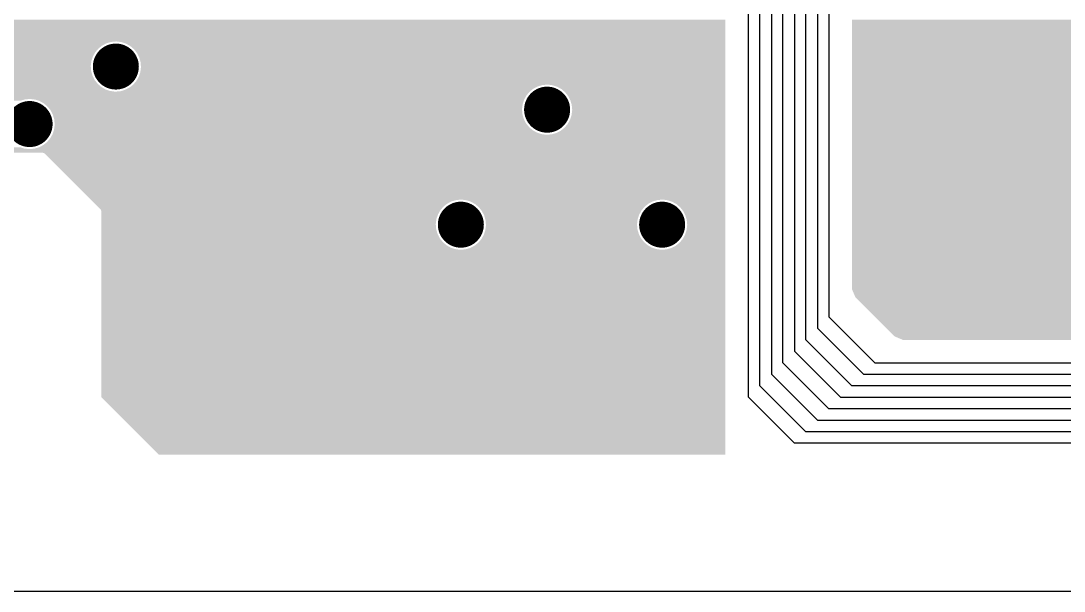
# Model space of a CAD drawing. Extents: x 295 to 953, y 10 to 290.
# Drawn here: x 516.8 to 554.82, y 85 to 105.78 of the extents above; entities that cross this region are included whole.
import ezdxf

# ---------------------------------------------------------------- set-up
doc = ezdxf.new("R2010")
doc.units = 0
doc.header["$LTSCALE"] = 5
doc.header["$MEASUREMENT"] = 0
doc.layers.get('0').update_dxf_attribs({"linetype": 'CONTINUOUS', "lineweight": 25})

msp = doc.modelspace()

# ---------------------------------------------------------------- linework, layer by layer
for p, q in [((546.243, 131.042), (546.243, 95)), ((545.824, 129.785), (545.824, 94.581)), ((545.405, 94.162), (545.405, 128.528)), ((544.986, 127.27), (544.986, 93.742)), ((544.567, 93.323), (544.567, 126.013)), ((544.148, 124.756), (544.148, 92.904)), ((543.729, 92.485), (543.729, 123.918)), ((543.31, 92.066), (543.31, 122.66)), ((546.243, 95), (547.92, 93.323)), ((545.824, 94.581), (547.501, 92.904)), ((547.082, 92.485), (545.405, 94.162)), ((544.986, 93.742), (546.663, 92.066)), ((546.243, 91.647), (544.567, 93.323)), ((547.92, 93.323), (820.335, 93.323)), ((544.148, 92.904), (545.824, 91.228)), ((547.501, 92.904), (820.754, 92.904)), ((545.405, 90.809), (543.729, 92.485)), ((821.173, 92.485), (547.082, 92.485)), ((544.986, 90.39), (543.31, 92.066)), ((546.663, 92.066), (821.592, 92.066)), ((822.011, 91.647), (546.243, 91.647)), ((545.824, 91.228), (822.43, 91.228)), ((822.849, 90.809), (545.405, 90.809)), ((823.269, 90.39), (544.986, 90.39)), ((510.427, 85), (863.527, 85.004)), ((510.427, 85), (863.527, 85.004))]:
    msp.add_line(p, q)
at = {"const_width": 0.838}
for points in [[(519.84, 104.115, 1), (520.678, 104.115, 1)], [(535.556, 102.544, 1), (536.395, 102.544, 1)], [(516.697, 102.02, 1), (517.535, 102.02, 1)], [(532.413, 98.353, 1), (533.251, 98.353, 1)], [(539.747, 98.353, 1), (540.586, 98.353, 1)]]:
    msp.add_lwpolyline(points, format="xyb", close=True, dxfattribs=at)
for points in [[(504.275, 105.029), (504.275, 105.821), (542.472, 105.029), (542.472, 105.821)], [(547.082, 105.739), (547.082, 105.821), (569.401, 105.739), (569.392, 105.821)], [(547.082, 105.589), (547.082, 105.739), (569.45, 105.589), (569.401, 105.739)], [(547.082, 105.452), (547.082, 105.589), (569.53, 105.452), (569.45, 105.589)], [(547.082, 105.336), (547.082, 105.452), (569.637, 105.336), (569.53, 105.452)], [(547.082, 105.244), (547.082, 105.336), (569.766, 105.244), (569.637, 105.336)], [(514.531, 105.028), (514.497, 105.029), (520.252, 105.028), (520.259, 105.029)], [(514.651, 105.012), (514.531, 105.028), (520.085, 105.012), (520.252, 105.028)], [(514.704, 105.005), (514.651, 105.012), (520.061, 105.005), (520.085, 105.012)], [(514.83, 104.963), (514.704, 105.005), (519.918, 104.963), (520.061, 105.005)], [(514.87, 104.949), (514.83, 104.963), (519.892, 104.949), (519.918, 104.963)], [(514.988, 104.882), (514.87, 104.949), (519.762, 104.882), (519.892, 104.949)], [(520.294, 105.028), (520.259, 105.029), (542.472, 105.028), (542.472, 105.029)], [(520.467, 105.005), (520.294, 105.028), (542.472, 105.005), (542.472, 105.028)], [(520.633, 104.949), (520.467, 105.005), (542.472, 104.949), (542.472, 105.005)], [(520.785, 104.863), (520.633, 104.949), (542.472, 104.863), (542.472, 104.949)], [(547.082, 105.182), (547.082, 105.244), (569.911, 105.182), (569.766, 105.244)], [(547.082, 105.151), (547.082, 105.182), (570.066, 105.151), (569.911, 105.182)], [(547.082, 105.148), (547.082, 105.151), (570.132, 105.148), (570.066, 105.151)], [(547.082, 105.134), (547.082, 105.148), (575.858, 105.134), (575.873, 105.148)], [(547.082, 105.005), (547.082, 105.134), (575.766, 105.005), (575.858, 105.134)], [(547.082, 104.968), (547.082, 105.005), (575.75, 104.968), (575.766, 105.005)], [(547.082, 104.951), (547.082, 104.968), (568.718, 104.951), (568.875, 104.968)], [(547.082, 104.902), (547.082, 104.951), (568.567, 104.902), (568.718, 104.951)], [(515.022, 104.863), (514.988, 104.882), (519.738, 104.863), (519.762, 104.882)], [(515.126, 104.773), (515.022, 104.863), (519.625, 104.773), (519.738, 104.863)], [(515.155, 104.749), (515.126, 104.773), (519.605, 104.749), (519.625, 104.773)], [(515.241, 104.641), (515.155, 104.749), (519.512, 104.641), (519.605, 104.749)], [(515.263, 104.612), (515.241, 104.641), (519.495, 104.612), (519.512, 104.641)], [(515.327, 104.489), (515.263, 104.612), (519.425, 104.489), (519.495, 104.612)], [(520.917, 104.749), (520.785, 104.863), (542.472, 104.749), (542.472, 104.863)], [(521.026, 104.612), (520.917, 104.749), (542.472, 104.612), (542.472, 104.749)], [(521.107, 104.457), (521.026, 104.612), (542.472, 104.457), (542.472, 104.612)], [(547.082, 104.822), (547.082, 104.902), (568.431, 104.822), (568.567, 104.902)], [(547.082, 104.715), (547.082, 104.822), (568.314, 104.715), (568.431, 104.822)], [(547.082, 104.586), (547.082, 104.715), (568.223, 104.586), (568.314, 104.715)], [(547.082, 104.441), (547.082, 104.586), (568.16, 104.441), (568.223, 104.586)], [(515.344, 104.457), (515.327, 104.489), (519.415, 104.457), (519.425, 104.489)], [(515.384, 104.323), (515.344, 104.457), (519.369, 104.323), (519.415, 104.457)], [(515.393, 104.289), (515.384, 104.323), (519.365, 104.289), (519.369, 104.323)], [(515.407, 104.15), (515.393, 104.289), (519.346, 104.15), (519.365, 104.289)], [(521.156, 104.289), (521.107, 104.457), (542.472, 104.289), (542.472, 104.457)], [(521.173, 104.115), (521.156, 104.289), (542.472, 104.115), (542.472, 104.289)], [(547.082, 104.286), (547.082, 104.441), (568.13, 104.286), (568.16, 104.441)], [(547.082, 104.22), (547.082, 104.286), (568.127, 104.22), (568.13, 104.286)], [(547.082, 104.063), (547.082, 104.22), (568.143, 104.063), (568.127, 104.22)], [(515.341, 103.774), (515.386, 103.908), (519.412, 103.774), (519.372, 103.908)], [(515.386, 103.908), (515.391, 103.941), (519.372, 103.908), (519.362, 103.941)], [(515.391, 103.941), (515.41, 104.081), (519.362, 103.941), (519.349, 104.081)], [(515.41, 104.115), (515.407, 104.15), (519.346, 104.115), (519.346, 104.15)], [(515.41, 104.081), (515.41, 104.115), (519.349, 104.081), (519.346, 104.115)], [(521.093, 103.742), (521.149, 103.908), (542.472, 103.742), (542.472, 103.908)], [(521.149, 103.908), (521.172, 104.081), (542.472, 103.908), (542.472, 104.081)], [(521.172, 104.081), (521.173, 104.115), (542.472, 104.081), (542.472, 104.115)], [(547.082, 103.912), (547.082, 104.063), (568.193, 103.912), (568.143, 104.063)], [(547.082, 103.776), (547.082, 103.912), (568.273, 103.776), (568.193, 103.912)], [(515.018, 103.368), (515.13, 103.457), (519.734, 103.368), (519.63, 103.457)], [(515.13, 103.457), (515.151, 103.481), (519.63, 103.457), (519.601, 103.481)], [(515.151, 103.481), (515.244, 103.59), (519.601, 103.481), (519.515, 103.59)], [(515.244, 103.59), (515.26, 103.618), (519.515, 103.59), (519.492, 103.618)], [(515.26, 103.618), (515.33, 103.742), (519.492, 103.618), (519.428, 103.742)], [(515.33, 103.742), (515.341, 103.774), (519.428, 103.742), (519.412, 103.774)], [(520.81, 103.391), (520.872, 103.44), (535.634, 103.391), (535.801, 103.44)], [(520.872, 103.44), (520.893, 103.457), (535.801, 103.44), (535.974, 103.457)], [(520.893, 103.457), (521.007, 103.59), (542.472, 103.457), (542.472, 103.59)], [(520.893, 103.457), (520.893, 103.457), (535.974, 103.457), (535.975, 103.457)], [(521.007, 103.59), (521.093, 103.742), (542.472, 103.59), (542.472, 103.742)], [(536.183, 103.433), (536.01, 103.457), (542.472, 103.433), (542.472, 103.457)], [(536.349, 103.377), (536.183, 103.433), (542.472, 103.377), (542.472, 103.433)], [(547.082, 103.659), (547.082, 103.776), (568.38, 103.659), (568.273, 103.776)], [(547.082, 103.568), (547.082, 103.659), (568.508, 103.568), (568.38, 103.659)], [(547.082, 103.505), (547.082, 103.568), (568.654, 103.505), (568.508, 103.568)], [(547.082, 103.475), (547.082, 103.505), (568.809, 103.475), (568.654, 103.505)], [(547.082, 103.472), (547.082, 103.475), (568.875, 103.472), (568.809, 103.475)], [(547.082, 103.417), (547.082, 103.472), (591.657, 103.417), (591.652, 103.472)], [(547.082, 103.25), (547.082, 103.417), (591.707, 103.25), (591.657, 103.417)], [(507.424, 103.102), (507.377, 103.202), (535.256, 103.102), (535.342, 103.202)], [(507.435, 103.069), (507.424, 103.102), (535.228, 103.069), (535.256, 103.102)], [(507.479, 102.933), (507.435, 103.069), (535.151, 102.933), (535.228, 103.069)], [(514.497, 103.202), (514.503, 103.202), (520.259, 103.202), (520.225, 103.202)], [(514.503, 103.202), (514.671, 103.218), (520.225, 103.202), (520.105, 103.218)], [(514.671, 103.218), (514.695, 103.225), (520.105, 103.218), (520.052, 103.225)], [(514.695, 103.225), (514.838, 103.268), (520.052, 103.225), (519.926, 103.268)], [(514.838, 103.268), (514.864, 103.281), (519.926, 103.268), (519.886, 103.281)], [(514.864, 103.281), (514.993, 103.348), (519.886, 103.281), (519.768, 103.348)], [(514.993, 103.348), (515.018, 103.368), (519.768, 103.348), (519.734, 103.368)], [(520.26, 103.202), (520.433, 103.218), (535.342, 103.202), (535.363, 103.218)], [(520.433, 103.218), (520.601, 103.268), (535.363, 103.218), (535.425, 103.268)], [(520.601, 103.268), (520.683, 103.31), (535.425, 103.268), (535.479, 103.31)], [(520.683, 103.31), (520.756, 103.348), (535.479, 103.31), (535.552, 103.348)], [(520.756, 103.348), (520.81, 103.391), (535.552, 103.348), (535.634, 103.391)], [(536.501, 103.291), (536.349, 103.377), (542.472, 103.291), (542.472, 103.377)], [(536.634, 103.177), (536.501, 103.291), (542.472, 103.177), (542.472, 103.291)], [(536.742, 103.04), (536.634, 103.177), (542.472, 103.04), (542.472, 103.177)], [(536.823, 102.885), (536.742, 103.04), (542.472, 102.885), (542.472, 103.04)], [(547.082, 103.095), (547.082, 103.25), (591.787, 103.095), (591.707, 103.25)], [(547.082, 102.958), (547.082, 103.095), (591.896, 102.958), (591.787, 103.095)], [(511.388, 102.933), (511.353, 102.933), (517.109, 102.933), (517.116, 102.933)], [(511.507, 102.917), (511.388, 102.933), (516.942, 102.917), (517.109, 102.933)], [(511.561, 102.909), (511.507, 102.917), (516.918, 102.909), (516.942, 102.917)], [(511.687, 102.867), (511.561, 102.909), (516.774, 102.867), (516.918, 102.909)], [(517.268, 102.917), (517.15, 102.933), (535.142, 102.917), (535.151, 102.933)], [(517.324, 102.909), (517.268, 102.917), (535.139, 102.909), (535.142, 102.917)], [(517.489, 102.854), (517.324, 102.909), (535.12, 102.854), (535.139, 102.909)], [(517.641, 102.767), (517.489, 102.854), (535.091, 102.767), (535.12, 102.854)], [(517.66, 102.751), (517.641, 102.767), (535.086, 102.751), (535.091, 102.767)], [(517.774, 102.653), (517.66, 102.751), (535.073, 102.653), (535.086, 102.751)], [(517.834, 102.578), (517.774, 102.653), (535.062, 102.578), (535.073, 102.653)], [(536.872, 102.718), (536.823, 102.885), (542.472, 102.718), (542.472, 102.885)], [(536.889, 102.544), (536.872, 102.718), (542.472, 102.544), (542.472, 102.718)], [(547.082, 102.844), (547.082, 102.958), (592.029, 102.844), (591.896, 102.958)], [(547.082, 102.757), (547.082, 102.844), (592.181, 102.757), (592.029, 102.844)], [(547.082, 102.702), (547.082, 102.757), (592.346, 102.702), (592.181, 102.757)], [(547.082, 102.678), (547.082, 102.702), (592.52, 102.678), (592.346, 102.702)], [(547.082, 102.667), (547.082, 102.678), (599.667, 102.667), (599.642, 102.678)], [(547.082, 102.678), (547.082, 102.678), (592.554, 102.678), (592.52, 102.678)], [(547.082, 102.637), (547.082, 102.667), (599.822, 102.637), (599.667, 102.667)], [(517.861, 102.544), (517.834, 102.578), (535.062, 102.544), (535.062, 102.578)], [(517.883, 102.517), (517.861, 102.544), (535.064, 102.517), (535.062, 102.544)], [(517.959, 102.37), (517.883, 102.517), (535.079, 102.37), (535.064, 102.517)], [(517.963, 102.361), (517.959, 102.37), (535.081, 102.361), (535.079, 102.37)], [(518.01, 102.202), (517.963, 102.361), (535.128, 102.202), (535.081, 102.361)], [(536.809, 102.17), (536.865, 102.336), (542.472, 102.17), (542.472, 102.336)], [(536.865, 102.336), (536.888, 102.509), (542.472, 102.336), (542.472, 102.509)], [(536.888, 102.509), (536.889, 102.544), (542.472, 102.509), (542.472, 102.544)], [(547.082, 102.634), (547.082, 102.637), (599.888, 102.634), (599.822, 102.637)], [(547.082, 102.609), (547.082, 102.634), (671.228, 102.609), (671.233, 102.634)], [(547.082, 102.544), (547.082, 102.609), (671.225, 102.544), (671.228, 102.609)], [(547.082, 102.409), (547.082, 102.544), (671.24, 102.409), (671.225, 102.544)], [(547.082, 102.393), (547.082, 102.409), (581.902, 102.393), (582.076, 102.409)], [(547.082, 102.343), (547.082, 102.393), (581.735, 102.343), (581.902, 102.393)], [(547.082, 102.263), (547.082, 102.343), (581.58, 102.263), (581.735, 102.343)], [(518.006, 101.812), (518.019, 101.91), (535.432, 101.812), (535.317, 101.91)], [(518.013, 102.194), (518.01, 102.202), (535.132, 102.194), (535.128, 102.202)], [(518.027, 102.047), (518.013, 102.194), (535.209, 102.047), (535.132, 102.194)], [(518.019, 101.91), (518.029, 101.985), (535.317, 101.91), (535.258, 101.985)], [(518.03, 102.02), (518.027, 102.047), (535.23, 102.02), (535.209, 102.047)], [(518.029, 101.985), (518.03, 102.02), (535.258, 101.985), (535.23, 102.02)], [(536.609, 101.885), (536.723, 102.018), (542.472, 101.885), (542.472, 102.018)], [(536.723, 102.018), (536.809, 102.17), (542.472, 102.018), (542.472, 102.17)], [(547.082, 102.154), (547.082, 102.263), (581.443, 102.154), (581.58, 102.263)], [(547.082, 102.021), (547.082, 102.154), (581.329, 102.021), (581.443, 102.154)], [(547.082, 101.869), (547.082, 102.021), (581.243, 101.869), (581.329, 102.021)], [(517.863, 101.494), (517.941, 101.63), (542.472, 101.494), (542.472, 101.63)], [(517.941, 101.631), (517.95, 101.646), (535.941, 101.631), (535.824, 101.646)], [(517.941, 101.63), (517.941, 101.631), (535.975, 101.63), (535.941, 101.631)], [(517.95, 101.646), (517.952, 101.654), (535.824, 101.646), (535.768, 101.654)], [(517.952, 101.654), (517.971, 101.71), (535.768, 101.654), (535.602, 101.71)], [(517.971, 101.71), (518, 101.796), (535.602, 101.71), (535.45, 101.796)], [(518, 101.796), (518.006, 101.812), (535.45, 101.796), (535.432, 101.812)], [(535.975, 101.63), (536.149, 101.647), (542.472, 101.63), (542.472, 101.647)], [(536.149, 101.647), (536.317, 101.696), (542.472, 101.647), (542.472, 101.696)], [(536.317, 101.696), (536.472, 101.777), (542.472, 101.696), (542.472, 101.777)], [(536.472, 101.777), (536.609, 101.885), (542.472, 101.777), (542.472, 101.885)], [(547.082, 101.704), (547.082, 101.869), (581.187, 101.704), (581.243, 101.869)], [(547.082, 101.53), (547.082, 101.704), (581.163, 101.53), (581.187, 101.704)], [(547.082, 101.496), (547.082, 101.53), (581.163, 101.496), (581.163, 101.53)], [(511.552, 101.13), (511.695, 101.172), (516.908, 101.13), (516.783, 101.172)], [(517.29, 101.123), (517.458, 101.172), (542.472, 101.123), (542.472, 101.172)], [(517.458, 101.172), (517.613, 101.253), (542.472, 101.172), (542.472, 101.253)], [(517.613, 101.253), (517.75, 101.362), (542.472, 101.253), (542.472, 101.362)], [(517.75, 101.362), (517.863, 101.494), (542.472, 101.362), (542.472, 101.494)], [(547.082, 101.322), (547.082, 101.496), (581.18, 101.322), (581.163, 101.496)], [(547.082, 101.154), (547.082, 101.322), (581.229, 101.154), (581.18, 101.322)], [(547.082, 100.999), (547.082, 101.154), (581.31, 100.999), (581.229, 101.154)], [(507.573, 100.972), (507.573, 101.106), (542.472, 100.972), (542.472, 101.106)], [(511.353, 101.106), (511.36, 101.107), (517.116, 101.106), (517.082, 101.107)], [(511.36, 101.107), (511.527, 101.123), (517.082, 101.107), (516.962, 101.123)], [(511.527, 101.123), (511.552, 101.13), (516.962, 101.123), (516.908, 101.13)], [(517.116, 101.106), (517.29, 101.123), (542.472, 101.106), (542.472, 101.123)], [(517.621, 100.969), (517.598, 100.972), (542.472, 100.969), (542.472, 100.972)], [(517.672, 100.941), (517.621, 100.969), (542.472, 100.941), (542.472, 100.969)], [(519.344, 99.266), (517.672, 100.941), (542.472, 99.266), (542.472, 100.941)], [(547.082, 100.862), (547.082, 100.999), (581.418, 100.862), (581.31, 100.999)], [(547.082, 100.748), (547.082, 100.862), (581.551, 100.748), (581.418, 100.862)], [(547.082, 100.662), (547.082, 100.748), (581.703, 100.662), (581.551, 100.748)], [(547.082, 100.606), (547.082, 100.662), (581.869, 100.606), (581.703, 100.662)], [(547.082, 100.583), (547.082, 100.606), (582.042, 100.583), (581.869, 100.606)], [(547.082, 100.582), (547.082, 100.583), (582.076, 100.582), (582.042, 100.583)], [(547.082, 100.514), (547.082, 100.582), (701.403, 100.514), (701.417, 100.582)], [(547.082, 100.448), (547.082, 100.514), (701.401, 100.448), (701.403, 100.514)], [(547.082, 100.314), (547.082, 100.448), (701.415, 100.314), (701.401, 100.448)], [(547.082, 100.297), (547.082, 100.314), (565.138, 100.297), (565.312, 100.314)], [(547.082, 100.248), (547.082, 100.297), (564.971, 100.248), (565.138, 100.297)], [(547.082, 100.167), (547.082, 100.248), (564.816, 100.167), (564.971, 100.248)], [(547.082, 100.058), (547.082, 100.167), (564.679, 100.058), (564.816, 100.167)], [(547.082, 99.926), (547.082, 100.058), (564.565, 99.926), (564.679, 100.058)], [(547.082, 99.774), (547.082, 99.926), (564.479, 99.774), (564.565, 99.926)], [(547.082, 99.608), (547.082, 99.774), (564.423, 99.608), (564.479, 99.774)], [(519.36, 99.249), (519.344, 99.266), (532.658, 99.249), (532.832, 99.266)], [(519.41, 99.2), (519.36, 99.249), (532.491, 99.2), (532.658, 99.249)], [(532.867, 99.266), (532.832, 99.266), (540.16, 99.266), (540.166, 99.266)], [(532.986, 99.249), (532.867, 99.266), (539.992, 99.249), (540.16, 99.266)], [(533.04, 99.242), (532.986, 99.249), (539.968, 99.242), (539.992, 99.249)], [(533.166, 99.2), (533.04, 99.242), (539.825, 99.2), (539.968, 99.242)], [(540.374, 99.242), (540.201, 99.266), (542.472, 99.242), (542.472, 99.266)], [(540.54, 99.186), (540.374, 99.242), (542.472, 99.186), (542.472, 99.242)], [(547.082, 99.435), (547.082, 99.608), (564.399, 99.435), (564.423, 99.608)], [(547.082, 99.4), (547.082, 99.435), (564.399, 99.4), (564.399, 99.435)], [(547.082, 99.226), (547.082, 99.4), (564.416, 99.226), (564.399, 99.4)], [(519.49, 99.119), (519.41, 99.2), (532.335, 99.119), (532.491, 99.2)], [(519.599, 99.011), (519.49, 99.119), (532.198, 99.011), (532.335, 99.119)], [(519.705, 98.904), (519.599, 99.011), (532.107, 98.904), (532.198, 99.011)], [(519.719, 98.887), (519.705, 98.904), (532.092, 98.887), (532.107, 98.904)], [(519.721, 98.878), (519.719, 98.887), (532.085, 98.878), (532.092, 98.887)], [(519.735, 98.83), (519.721, 98.878), (532.058, 98.83), (532.085, 98.878)], [(533.206, 99.186), (533.166, 99.2), (539.799, 99.186), (539.825, 99.2)], [(533.324, 99.119), (533.206, 99.186), (539.67, 99.119), (539.799, 99.186)], [(533.358, 99.1), (533.324, 99.119), (539.645, 99.1), (539.67, 99.119)], [(533.462, 99.011), (533.358, 99.1), (539.533, 99.011), (539.645, 99.1)], [(533.49, 98.986), (533.462, 99.011), (539.512, 98.986), (539.533, 99.011)], [(533.576, 98.878), (533.49, 98.986), (539.419, 98.878), (539.512, 98.986)], [(533.599, 98.849), (533.576, 98.878), (539.403, 98.849), (539.419, 98.878)], [(540.692, 99.1), (540.54, 99.186), (542.472, 99.1), (542.472, 99.186)], [(540.825, 98.986), (540.692, 99.1), (542.472, 98.986), (542.472, 99.1)], [(540.933, 98.849), (540.825, 98.986), (542.472, 98.849), (542.472, 98.986)], [(547.082, 99.059), (547.082, 99.226), (564.465, 99.059), (564.416, 99.226)], [(547.082, 98.904), (547.082, 99.059), (564.546, 98.904), (564.465, 99.059)], [(547.082, 98.767), (547.082, 98.904), (564.654, 98.767), (564.546, 98.904)], [(519.735, 98.726), (519.735, 98.83), (531.998, 98.726), (532.058, 98.83)], [(519.735, 98.56), (519.735, 98.726), (531.942, 98.56), (531.998, 98.726)], [(519.735, 98.387), (519.735, 98.56), (531.919, 98.387), (531.942, 98.56)], [(533.663, 98.726), (533.599, 98.849), (539.333, 98.726), (539.403, 98.849)], [(533.68, 98.694), (533.663, 98.726), (539.322, 98.694), (539.333, 98.726)], [(533.719, 98.56), (533.68, 98.694), (539.277, 98.56), (539.322, 98.694)], [(533.729, 98.527), (533.719, 98.56), (539.272, 98.527), (539.277, 98.56)], [(533.743, 98.387), (533.729, 98.527), (539.253, 98.387), (539.272, 98.527)], [(541.014, 98.694), (540.933, 98.849), (542.472, 98.694), (542.472, 98.849)], [(541.063, 98.527), (541.014, 98.694), (542.472, 98.527), (542.472, 98.694)], [(541.08, 98.353), (541.063, 98.527), (542.472, 98.353), (542.472, 98.527)], [(547.082, 98.653), (547.082, 98.767), (564.787, 98.653), (564.654, 98.767)], [(547.082, 98.566), (547.082, 98.653), (564.939, 98.566), (564.787, 98.653)], [(547.082, 98.511), (547.082, 98.566), (565.105, 98.511), (564.939, 98.566)], [(547.082, 98.487), (547.082, 98.511), (565.278, 98.487), (565.105, 98.511)], [(547.082, 96.01), (547.082, 98.487), (776.958, 96.01), (776.958, 98.487)], [(547.082, 98.487), (547.082, 98.487), (565.312, 98.487), (565.278, 98.487)], [(519.735, 98.353), (519.735, 98.387), (531.919, 98.353), (531.919, 98.387)], [(519.735, 98.179), (519.735, 98.353), (531.935, 98.179), (531.919, 98.353)], [(519.735, 98.011), (519.735, 98.179), (531.985, 98.011), (531.935, 98.179)], [(533.677, 98.011), (533.722, 98.145), (539.319, 98.011), (539.28, 98.145)], [(533.722, 98.145), (533.726, 98.179), (539.28, 98.145), (539.27, 98.179)], [(533.726, 98.179), (533.745, 98.318), (539.27, 98.179), (539.256, 98.318)], [(533.746, 98.353), (533.743, 98.387), (539.253, 98.353), (539.253, 98.387)], [(533.745, 98.318), (533.746, 98.353), (539.256, 98.318), (539.253, 98.353)], [(541, 97.979), (541.056, 98.145), (542.472, 97.979), (542.472, 98.145)], [(541.056, 98.145), (541.079, 98.318), (542.472, 98.145), (542.472, 98.318)], [(541.079, 98.318), (541.08, 98.353), (542.472, 98.318), (542.472, 98.353)], [(519.735, 97.856), (519.735, 98.011), (532.065, 97.856), (531.985, 98.011)], [(519.735, 97.719), (519.735, 97.856), (532.174, 97.719), (532.065, 97.856)], [(519.735, 97.605), (519.735, 97.719), (532.307, 97.605), (532.174, 97.719)], [(533.466, 97.694), (533.487, 97.719), (539.537, 97.694), (539.508, 97.719)], [(533.487, 97.719), (533.58, 97.827), (539.508, 97.719), (539.422, 97.827)], [(533.58, 97.827), (533.596, 97.856), (539.422, 97.827), (539.4, 97.856)], [(533.596, 97.856), (533.666, 97.979), (539.4, 97.856), (539.336, 97.979)], [(533.666, 97.979), (533.677, 98.011), (539.336, 97.979), (539.319, 98.011)], [(540.8, 97.694), (540.914, 97.827), (542.472, 97.694), (542.472, 97.827)], [(540.914, 97.827), (541, 97.979), (542.472, 97.827), (542.472, 97.979)], [(519.735, 97.519), (519.735, 97.605), (532.459, 97.519), (532.307, 97.605)], [(519.735, 97.463), (519.735, 97.519), (532.625, 97.463), (532.459, 97.519)], [(519.735, 97.44), (519.735, 97.463), (532.798, 97.44), (532.625, 97.463)], [(519.735, 97.439), (519.735, 97.44), (532.832, 97.439), (532.798, 97.44)], [(519.735, 92.065), (519.735, 97.439), (542.472, 92.065), (542.472, 97.439)], [(532.832, 97.439), (532.839, 97.44), (540.166, 97.439), (540.132, 97.44)], [(532.839, 97.44), (533.006, 97.456), (540.132, 97.44), (540.012, 97.456)], [(533.006, 97.456), (533.031, 97.463), (540.012, 97.456), (539.959, 97.463)], [(533.031, 97.463), (533.174, 97.505), (539.959, 97.463), (539.833, 97.505)], [(533.174, 97.505), (533.2, 97.519), (539.833, 97.505), (539.793, 97.519)], [(533.2, 97.519), (533.329, 97.586), (539.793, 97.519), (539.675, 97.586)], [(533.329, 97.586), (533.353, 97.605), (539.675, 97.586), (539.641, 97.605)], [(533.353, 97.605), (533.466, 97.694), (539.641, 97.605), (539.537, 97.694)], [(540.166, 97.439), (540.34, 97.456), (542.472, 97.439), (542.472, 97.456)], [(540.34, 97.456), (540.508, 97.505), (542.472, 97.456), (542.472, 97.505)], [(540.508, 97.505), (540.663, 97.586), (542.472, 97.505), (542.472, 97.586)], [(540.663, 97.586), (540.8, 97.694), (542.472, 97.586), (542.472, 97.694)], [(547.208, 95.713), (547.082, 96.01), (776.958, 95.713), (776.958, 96.01)], [(548.637, 94.284), (547.208, 95.713), (776.958, 94.284), (776.958, 95.713)], [(548.924, 94.162), (548.638, 94.284), (776.958, 94.162), (776.958, 94.284)], [(548.934, 94.157), (548.925, 94.162), (550.375, 94.157), (776.958, 94.162)], [(548.934, 94.157), (548.934, 94.157), (548.934, 94.157), (550.375, 94.157)], [(519.737, 92.062), (519.735, 92.065), (542.472, 92.062), (542.472, 92.065)], [(521.828, 89.971), (519.737, 92.062), (542.472, 89.971), (542.472, 92.062)], [(521.829, 89.971), (521.828, 89.971), (542.471, 89.971), (542.472, 89.971)]]:
    msp.add_solid(points)

doc.saveas('drawing.dxf')
